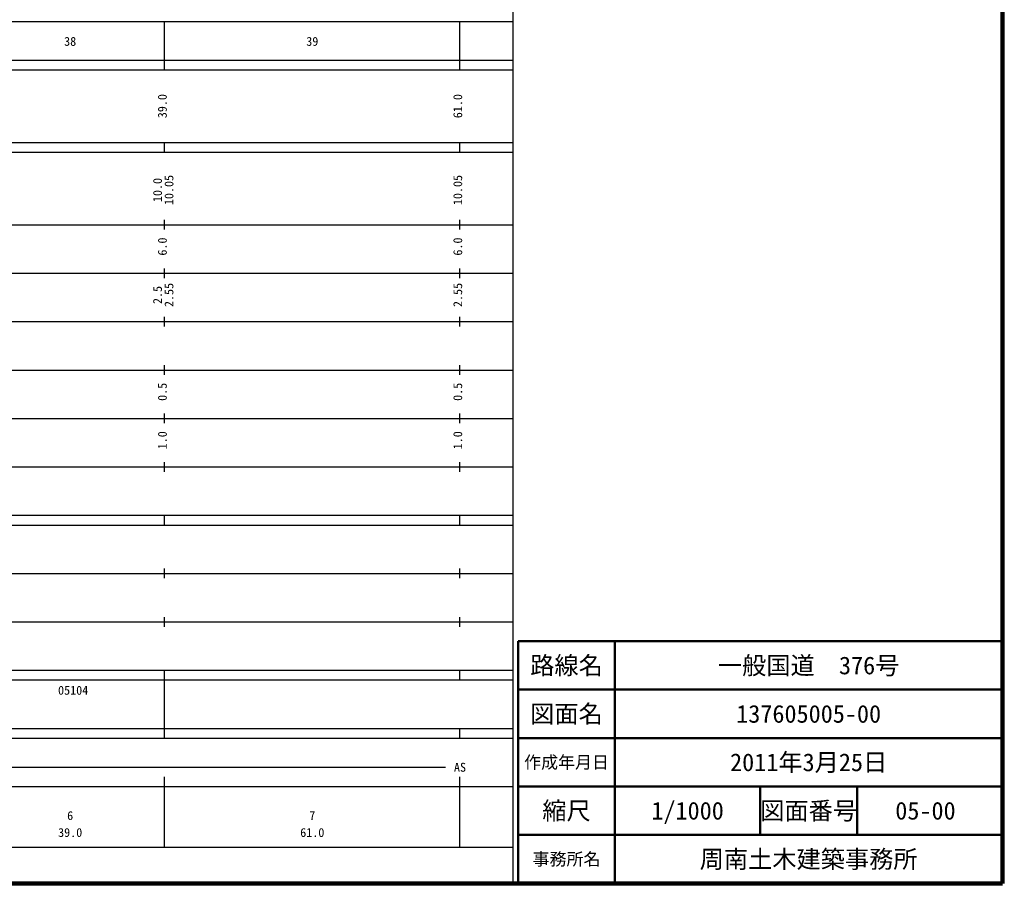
# Model space of a CAD drawing. Units: millimetres on the paper, enlarged 1000 times. Extents: x 40000 to 680000, y 20000 to 380000.
# Drawn here: x 477069 to 680000, y 20000 to 198357 of the extents above; entities that cross this region are included whole.
import ezdxf
from ezdxf.enums import TextEntityAlignment as Align

# ---------------------------------------------------------------- set-up
doc = ezdxf.new("R2010")
doc.units = ezdxf.units.MM
doc.header["$LTSCALE"] = 1000
for name, color, linetype, lineweight in [('M-TTL', 2, 'Continuous', 140), ('M-TTL-BAND', 7, 'Continuous', 25), ('M-TTL-FRAM', 2, 'Continuous', 50), ('M-TTL-LINE', 7, 'Continuous', 50)]:
    doc.layers.add(name, color=color, linetype=linetype, lineweight=lineweight)
doc.layers.add('M-TTL-TXT', color=7, linetype='Continuous')
doc.styles.add('ＭＳ ゴシック', font='')
doc.styles.get('ＭＳ ゴシック').set_extended_font_data('MS Gothic')

msp = doc.modelspace()

# ---------------------------------------------------------------- linework, layer by layer
at = {"layer": 'M-TTL'}
for p, q in [((680000, 20000), (680000, 380000)), ((40000, 20000), (680000, 20000))]:
    msp.add_line(p, q, dxfattribs=at)
at = {"layer": 'M-TTL-BAND'}
for p, q in [((579000, 20000), (579000, 370000)), ((68000, 198000), (579000, 198000)), ((507000, 188000), (507000, 198000)), ((568000, 188000), (568000, 198000)), ((40000, 190000), (579000, 190000)), ((40000, 188000), (579000, 188000)), ((40000, 173000), (579000, 173000)), ((507000, 171000), (507000, 173000)), ((568000, 171000), (568000, 173000)), ((40000, 171000), (579000, 171000)), ((507000, 155000), (507000, 157000)), ((568000, 155000), (568000, 157000)), ((40000, 156000), (579000, 156000)), ((507000, 145000), (507000, 147000)), ((568000, 145000), (568000, 147000)), ((46000, 146000), (579000, 146000)), ((52000, 136000), (579000, 136000)), ((507000, 135000), (507000, 137000)), ((568000, 135000), (568000, 137000)), ((46000, 126000), (579000, 126000)), ((507000, 125000), (507000, 127000)), ((568000, 125000), (568000, 127000)), ((52000, 116000), (579000, 116000)), ((507000, 115000), (507000, 117000)), ((568000, 115000), (568000, 117000)), ((46000, 106000), (579000, 106000)), ((507000, 105000), (507000, 107000)), ((568000, 105000), (568000, 107000)), ((40000, 96000), (579000, 96000)), ((507000, 94000), (507000, 96000)), ((568000, 94000), (568000, 96000)), ((40000, 94000), (579000, 94000)), ((49000, 84000), (579000, 84000)), ((507000, 83000), (507000, 85000)), ((568000, 83000), (568000, 85000)), ((40000, 74000), (579000, 74000)), ((507000, 73000), (507000, 75000)), ((568000, 73000), (568000, 75000)), ((40000, 64000), (579000, 64000)), ((507000, 62000), (507000, 64000)), ((568000, 62000), (568000, 64000)), ((40000, 62000), (579000, 62000)), ((507000, 52000), (507000, 62000)), ((40000, 52000), (579000, 52000)), ((507000, 50000), (507000, 52000)), ((568000, 50000), (568000, 52000)), ((40000, 50000), (579000, 50000)), ((71000, 44000), (565000, 44000)), ((507000, 27500), (507000, 42000)), ((568000, 27500), (568000, 42000)), ((40000, 40000), (579000, 40000)), ((68000, 27500), (579000, 27500))]:
    msp.add_line(p, q, dxfattribs=at)
at = {"layer": 'M-TTL-FRAM'}
for p, q in [((680000, 70000), (580000, 70000)), ((580000, 70000), (580000, 20000))]:
    msp.add_line(p, q, dxfattribs=at)
at = {"layer": 'M-TTL-LINE'}
for p, q in [((600000, 70000), (600000, 20000)), ((680000, 60000), (580000, 60000)), ((680000, 50000), (580000, 50000)), ((680000, 40000), (580000, 40000)), ((630000, 40000), (630000, 30000)), ((650000, 40000), (650000, 30000)), ((680000, 30000), (580000, 30000))]:
    msp.add_line(p, q, dxfattribs=at)

# ---------------------------------------------------------------- texts
at = {"layer": 'M-TTL-BAND', "style": 'ＭＳ ゴシック'}
for s, p in [('38', (487500, 192405)), ('39', (537500, 192405)), ('AS', (568000, 42500)), ('6', (487500, 32523)), ('7', (537500, 32523)), ('39.0', (487500, 29033)), ('61.0', (537500, 29033))]:
    msp.add_text(s, height=1833, dxfattribs=at).set_placement(p, align=Align.BOTTOM_CENTER)
for s, p in [('39.0', (508000, 180500)), ('61.0', (569000, 180500)), ('10.0', (507000, 163174)), ('10.05', (509370, 163174)), ('10.05', (569000, 163174)), ('6.0', (508000, 151500)), ('6.0', (569000, 151500)), ('2.5', (507000, 141500)), ('2.55', (509370, 141500)), ('2.55', (569000, 141500)), ('0.5', (508000, 121500)), ('0.5', (569000, 121500)), ('1.0', (508000, 111500)), ('1.0', (569000, 111500))]:
    msp.add_text(s, height=1833, rotation=90, dxfattribs=at).set_placement(p, align=Align.BOTTOM_CENTER)
msp.add_text('05104', height=1833, dxfattribs=at).set_placement((485000, 58405), align=Align.BOTTOM_LEFT)
at = {"layer": 'M-TTL-TXT', "style": 'ＭＳ ゴシック'}
for s, height, p in [('路線名', 3666, (590000, 65000)), ('路線名', 3666, (590000, 65000)), ('一般国道\u3000376号', 3666, (640000, 65000)), ('図面名', 3666, (590000, 55000)), ('図面名', 3666, (590000, 55000)), ('137605005-00', 3666, (640000, 55000)), ('2011年3月25日', 3666, (640000, 45000)), ('作成年月日', 2566, (590000, 45000)), ('作成年月日', 2566, (590000, 45000)), ('縮尺', 3666, (590000, 35000)), ('縮尺', 3666, (590000, 35000)), ('1/1000', 3666, (615000, 35000)), ('図面番号', 3666, (640000, 35000)), ('図面番号', 3666, (640000, 35000)), ('05-00', 3666, (664125, 35000)), ('事務所名', 2566, (590000, 25000)), ('事務所名', 2566, (590000, 25000)), ('周南土木建築事務所', 3666, (640000, 25000))]:
    msp.add_text(s, height=height, dxfattribs=at).set_placement(p, align=Align.MIDDLE_CENTER)

doc.saveas('drawing.dxf')
